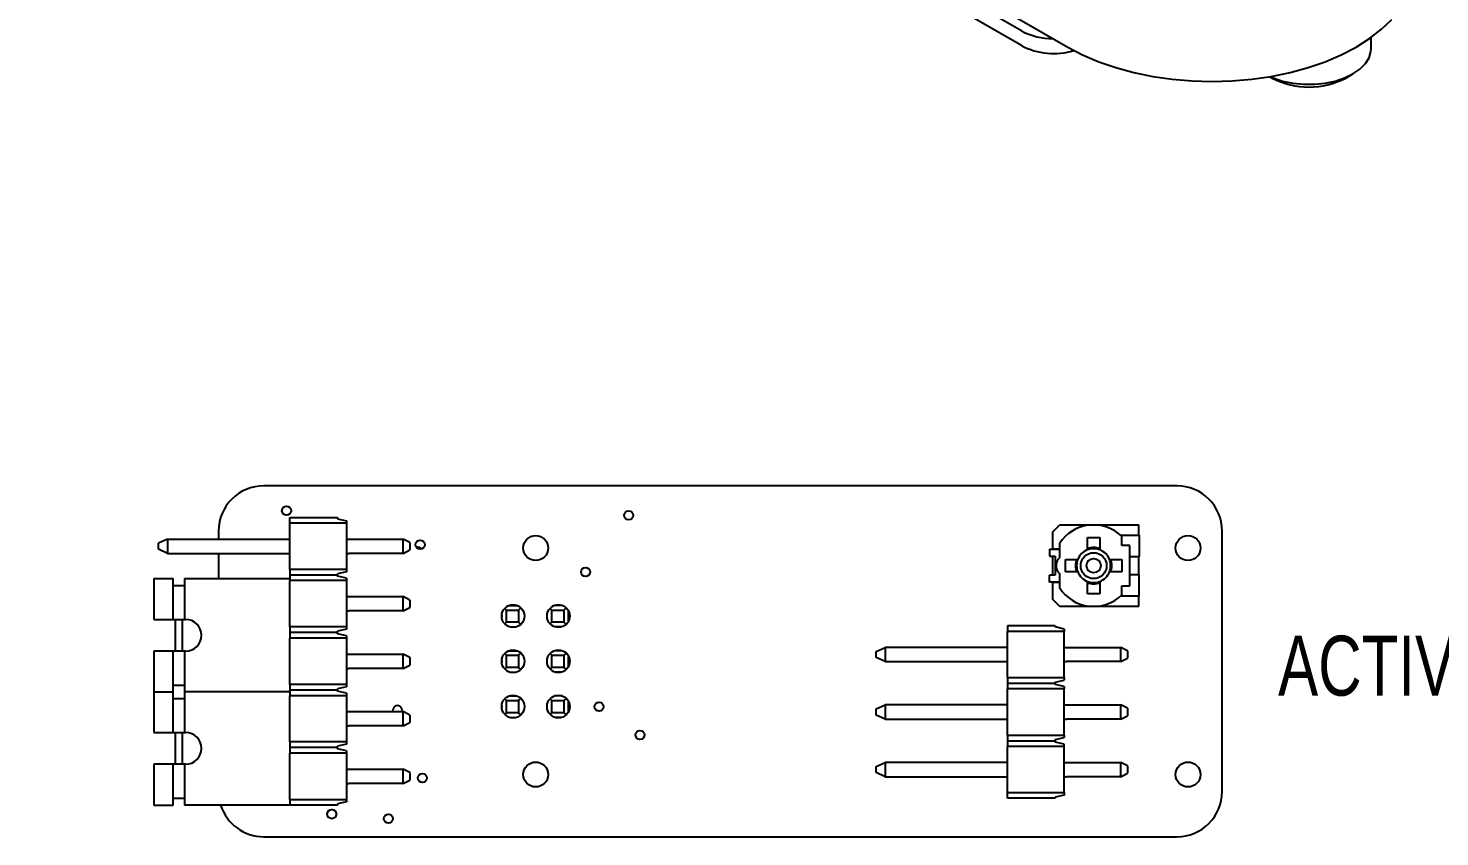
# Model space of a CAD drawing. Header units: millimetres. Extents: x 5 to 292, y 4 to 204.
# Drawn here: x 180.7 to 243, y 97.6 to 133.3 of the extents above; entities that cross this region are included whole.
import ezdxf

# ---------------------------------------------------------------- set-up
doc = ezdxf.new("R2010")
doc.units = ezdxf.units.MM
doc.layers.add('LAYER_1', color=179, linetype='Continuous')
doc.styles.add('SLDTEXTSTYLE0', font='TXT', dxfattribs={"width": 0.75})

msp = doc.modelspace()

# ---------------------------------------------------------------- linework, layer by layer
at = {"color": 7, "linetype": 'Continuous', "lineweight": 25}
for p, q in [((180.723, 159.002), (226.614, 132.51)), ((224.563, 133.226), (196.067, 149.676)), ((224.563, 132.573), (196.067, 149.023)), ((240.006, 132.448), (240.006, 132.938)), ((235.528, 131.201), (235.629, 131.142)), ((238.883, 131.142), (239.201, 131.326)), ((231.424, 113.131), (191.124, 113.131)), ((192.271, 111.733), (194.371, 111.733)), ((192.271, 111.483), (192.271, 111.733)), ((194.371, 111.733), (194.371, 111.679)), ((194.371, 111.679), (194.771, 111.59)), ((194.771, 111.59), (194.771, 111.483)), ((189.124, 111.131), (189.124, 110.778)), ((194.771, 111.483), (192.271, 111.483)), ((192.271, 109.443), (192.271, 111.483)), ((194.771, 111.483), (194.771, 109.443)), ((225.954, 111.106), (226.254, 111.406)), ((225.954, 110.356), (225.954, 111.106)), ((226.254, 111.406), (229.704, 111.406)), ((228.944, 110.956), (229.728, 110.956)), ((229.704, 111.406), (229.754, 111.406)), ((229.728, 110.956), (229.766, 110.956)), ((229.754, 110.956), (229.754, 111.406)), ((229.766, 110.956), (229.766, 110.006)), ((233.424, 99.631), (233.424, 111.131)), ((186.871, 110.778), (186.471, 110.598)), ((186.471, 110.328), (186.471, 110.598)), ((186.871, 110.148), (186.471, 110.328)), ((186.871, 110.778), (186.871, 110.148)), ((186.871, 110.778), (192.271, 110.778)), ((194.771, 110.778), (194.87, 110.778)), ((194.87, 110.778), (195.511, 110.778)), ((195.511, 110.778), (195.821, 110.778)), ((195.821, 110.778), (196.221, 110.778)), ((196.221, 110.778), (197.271, 110.778)), ((197.271, 110.148), (197.271, 110.778)), ((197.571, 110.628), (197.271, 110.778)), ((197.271, 110.148), (197.571, 110.298)), ((197.571, 110.628), (197.571, 110.298)), ((225.804, 110.336), (225.804, 110.031)), ((225.804, 110.336), (226.239, 110.336)), ((225.954, 110.356), (226.239, 110.356)), ((226.239, 110.578), (226.239, 109.958)), ((227.479, 110.856), (228.029, 110.856)), ((227.479, 110.41), (227.479, 110.856)), ((228.029, 110.856), (228.029, 110.41)), ((229.004, 110.501), (229.004, 110.901)), ((229.354, 110.501), (229.004, 110.501)), ((229.354, 108.711), (229.354, 110.501)), ((186.871, 110.148), (192.271, 110.148)), ((189.124, 110.148), (189.124, 109.033)), ((194.771, 110.148), (194.87, 110.148)), ((195.511, 110.148), (194.87, 110.148)), ((195.821, 110.148), (195.511, 110.148)), ((196.221, 110.148), (195.821, 110.148)), ((197.271, 110.148), (196.221, 110.148)), ((225.804, 110.031), (226.054, 110.031)), ((225.954, 110.026), (226.054, 110.026)), ((225.954, 109.186), (225.954, 110.026)), ((226.054, 110.031), (226.054, 110.026)), ((226.054, 110.026), (226.054, 109.186)), ((226.504, 109.331), (226.504, 109.881)), ((226.504, 109.881), (226.949, 109.881)), ((228.558, 109.881), (229.004, 109.881)), ((229.004, 109.881), (229.004, 109.331)), ((229.354, 110.006), (229.728, 110.006)), ((229.728, 110.006), (229.766, 110.006)), ((229.754, 109.206), (229.754, 110.006)), ((194.771, 109.443), (192.271, 109.443)), ((192.271, 109.443), (192.271, 109.193)), ((194.371, 109.193), (192.271, 109.193)), ((192.271, 109.193), (192.271, 109.033)), ((194.771, 109.335), (194.371, 109.246)), ((194.371, 109.193), (194.371, 109.246)), ((194.371, 109.139), (194.371, 109.193)), ((194.771, 109.05), (194.371, 109.139)), ((194.771, 109.443), (194.771, 109.335)), ((194.771, 109.05), (194.771, 108.943)), ((225.804, 108.876), (225.804, 109.181)), ((226.054, 109.181), (225.804, 109.181)), ((226.054, 109.186), (225.954, 109.186)), ((226.054, 109.186), (226.054, 109.181)), ((226.239, 109.254), (226.239, 108.634)), ((226.949, 109.331), (226.504, 109.331)), ((229.004, 109.331), (228.558, 109.331)), ((229.728, 109.206), (229.354, 109.206)), ((229.766, 109.206), (229.728, 109.206)), ((229.766, 108.256), (229.766, 109.206)), ((186.271, 109.033), (186.271, 107.233)), ((186.271, 109.033), (187.121, 109.033)), ((187.121, 107.233), (187.121, 109.033)), ((187.121, 108.733), (187.621, 108.733)), ((187.621, 109.033), (192.271, 109.033)), ((187.621, 109.033), (187.621, 107.233)), ((192.271, 109.033), (192.271, 108.943)), ((194.771, 108.943), (192.271, 108.943)), ((192.271, 106.903), (192.271, 108.943)), ((194.771, 108.943), (194.771, 106.903)), ((226.239, 108.876), (225.804, 108.876)), ((225.954, 108.106), (225.954, 108.856)), ((226.239, 108.856), (225.954, 108.856)), ((227.479, 108.356), (227.479, 108.802)), ((228.029, 108.802), (228.029, 108.356)), ((229.004, 108.711), (229.354, 108.711)), ((229.004, 108.311), (229.004, 108.711)), ((194.771, 108.238), (194.87, 108.238)), ((194.87, 108.238), (195.511, 108.238)), ((195.511, 108.238), (195.821, 108.238)), ((195.821, 108.238), (196.221, 108.238)), ((196.221, 108.238), (197.271, 108.238)), ((197.271, 107.608), (197.271, 108.238)), ((197.571, 108.088), (197.271, 108.238)), ((197.571, 108.088), (197.571, 107.758)), ((201.953, 107.851), (202.295, 107.851)), ((204.295, 107.851), (203.953, 107.851)), ((226.254, 107.806), (225.954, 108.106)), ((229.704, 107.806), (226.254, 107.806)), ((228.029, 108.356), (227.479, 108.356)), ((229.728, 108.256), (228.944, 108.256)), ((229.754, 107.806), (229.704, 107.806)), ((229.766, 108.256), (229.728, 108.256)), ((229.754, 107.806), (229.754, 108.256)), ((186.271, 107.233), (187.121, 107.233)), ((187.121, 107.233), (187.621, 107.233)), ((187.221, 105.833), (187.221, 107.233)), ((187.521, 107.233), (187.521, 105.833)), ((187.621, 107.233), (187.671, 107.233)), ((194.771, 107.608), (194.87, 107.608)), ((195.511, 107.608), (194.87, 107.608)), ((195.821, 107.608), (195.511, 107.608)), ((196.221, 107.608), (195.821, 107.608)), ((197.271, 107.608), (196.221, 107.608)), ((197.271, 107.608), (197.571, 107.758)), ((201.625, 107.416), (201.625, 107.346)), ((201.756, 107.72), (201.83, 107.646)), ((201.83, 107.646), (202.37, 107.646)), ((201.83, 107.106), (201.83, 107.646)), ((202.37, 107.646), (202.468, 107.744)), ((202.37, 107.646), (202.37, 107.106)), ((203.756, 107.72), (203.83, 107.646)), ((203.83, 107.106), (203.83, 107.646)), ((203.83, 107.646), (204.37, 107.646)), ((204.468, 107.744), (204.37, 107.646)), ((204.37, 107.646), (204.37, 107.106)), ((204.575, 107.166), (204.575, 107.596)), ((192.271, 106.903), (192.271, 106.403)), ((194.771, 106.903), (192.271, 106.903)), ((194.371, 106.653), (192.271, 106.653)), ((194.771, 106.795), (194.371, 106.706)), ((194.371, 106.653), (194.371, 106.706)), ((194.371, 106.599), (194.371, 106.653)), ((194.771, 106.51), (194.371, 106.599)), ((194.771, 106.903), (194.771, 106.795)), ((201.761, 107.037), (201.83, 107.106)), ((202.37, 107.106), (201.83, 107.106)), ((201.985, 106.901), (202.263, 106.901)), ((202.463, 107.013), (202.37, 107.106)), ((203.761, 107.037), (203.83, 107.106)), ((204.37, 107.106), (203.83, 107.106)), ((204.263, 106.901), (203.985, 106.901)), ((204.37, 107.106), (204.463, 107.013)), ((226.051, 106.951), (223.951, 106.951)), ((223.951, 106.951), (223.951, 106.701)), ((223.951, 104.661), (223.951, 106.701)), ((226.451, 106.701), (223.951, 106.701)), ((226.051, 106.951), (226.051, 106.897)), ((226.451, 106.808), (226.051, 106.897)), ((226.451, 106.808), (226.451, 106.701)), ((226.451, 104.661), (226.451, 106.701)), ((194.771, 106.403), (192.271, 106.403)), ((192.271, 104.363), (192.271, 106.403)), ((194.771, 106.51), (194.771, 106.403)), ((194.771, 106.403), (194.771, 104.363)), ((218.151, 105.816), (218.551, 105.996)), ((218.551, 105.996), (218.551, 105.366)), ((223.951, 105.996), (218.551, 105.996)), ((226.451, 105.996), (226.55, 105.996)), ((226.55, 105.996), (227.19, 105.996)), ((227.19, 105.996), (227.5, 105.996)), ((227.5, 105.996), (227.901, 105.996)), ((227.901, 105.996), (228.951, 105.996)), ((228.951, 105.366), (228.951, 105.996)), ((229.251, 105.846), (228.951, 105.996)), ((186.271, 105.833), (186.271, 104.033)), ((187.121, 105.833), (186.271, 105.833)), ((187.121, 104.033), (187.121, 105.833)), ((187.621, 105.833), (187.121, 105.833)), ((187.621, 105.833), (187.621, 104.033)), ((187.671, 105.833), (187.621, 105.833)), ((194.771, 105.698), (194.87, 105.698)), ((194.87, 105.698), (195.511, 105.698)), ((195.511, 105.698), (195.821, 105.698)), ((195.821, 105.698), (196.221, 105.698)), ((196.221, 105.698), (197.271, 105.698)), ((197.271, 105.068), (197.271, 105.698)), ((197.571, 105.548), (197.271, 105.698)), ((197.571, 105.548), (197.571, 105.218)), ((201.625, 105.416), (201.625, 105.346)), ((201.756, 105.72), (201.83, 105.646)), ((201.83, 105.106), (201.83, 105.646)), ((201.83, 105.646), (202.37, 105.646)), ((201.953, 105.851), (202.295, 105.851)), ((202.37, 105.646), (202.468, 105.744)), ((202.37, 105.646), (202.37, 105.106)), ((203.756, 105.72), (203.83, 105.646)), ((203.83, 105.106), (203.83, 105.646)), ((203.83, 105.646), (204.37, 105.646)), ((204.295, 105.851), (203.953, 105.851)), ((204.468, 105.744), (204.37, 105.646)), ((204.37, 105.646), (204.37, 105.106)), ((204.575, 105.166), (204.575, 105.596)), ((218.151, 105.546), (218.151, 105.816)), ((218.551, 105.366), (218.151, 105.546)), ((218.551, 105.366), (223.951, 105.366)), ((226.451, 105.366), (226.55, 105.366)), ((227.19, 105.366), (226.55, 105.366)), ((227.5, 105.366), (227.19, 105.366)), ((227.901, 105.366), (227.5, 105.366)), ((228.951, 105.366), (227.901, 105.366)), ((228.951, 105.366), (229.251, 105.516)), ((229.251, 105.846), (229.251, 105.516)), ((194.771, 105.068), (194.87, 105.068)), ((195.511, 105.068), (194.87, 105.068)), ((195.821, 105.068), (195.511, 105.068)), ((196.221, 105.068), (195.821, 105.068)), ((197.271, 105.068), (196.221, 105.068)), ((197.271, 105.068), (197.571, 105.218)), ((201.761, 105.037), (201.83, 105.106)), ((202.37, 105.106), (201.83, 105.106)), ((201.985, 104.901), (202.263, 104.901)), ((202.463, 105.013), (202.37, 105.106)), ((203.761, 105.037), (203.83, 105.106)), ((204.37, 105.106), (203.83, 105.106)), ((204.263, 104.901), (203.985, 104.901)), ((204.37, 105.106), (204.463, 105.013)), ((187.121, 104.333), (187.621, 104.333)), ((192.271, 104.363), (192.271, 103.863)), ((194.771, 104.363), (192.271, 104.363)), ((194.371, 104.113), (192.271, 104.113)), ((194.771, 104.255), (194.371, 104.166)), ((194.371, 104.113), (194.371, 104.166)), ((194.371, 104.059), (194.371, 104.113)), ((194.771, 103.97), (194.371, 104.059)), ((194.771, 104.363), (194.771, 104.255)), ((223.951, 104.661), (226.451, 104.661)), ((223.951, 104.661), (223.951, 104.411)), ((223.951, 104.411), (226.051, 104.411)), ((223.951, 104.411), (223.951, 104.161)), ((223.951, 102.121), (223.951, 104.161)), ((226.451, 104.161), (223.951, 104.161)), ((226.051, 104.464), (226.451, 104.553)), ((226.051, 104.464), (226.051, 104.411)), ((226.051, 104.411), (226.051, 104.357)), ((226.451, 104.268), (226.051, 104.357)), ((226.451, 104.661), (226.451, 104.553)), ((226.451, 104.268), (226.451, 104.161)), ((226.451, 102.121), (226.451, 104.161)), ((186.271, 104.033), (187.121, 104.033)), ((186.271, 104.033), (186.271, 102.233)), ((187.121, 102.233), (187.121, 104.033)), ((187.121, 103.733), (187.621, 103.733)), ((192.271, 104.033), (187.621, 104.033)), ((187.621, 104.033), (187.621, 102.233)), ((194.771, 103.863), (192.271, 103.863)), ((192.271, 101.823), (192.271, 103.863)), ((194.771, 103.97), (194.771, 103.863)), ((194.771, 103.863), (194.771, 101.823)), ((201.756, 103.72), (201.83, 103.646)), ((201.83, 103.646), (202.37, 103.646)), ((201.83, 103.106), (201.83, 103.646)), ((201.953, 103.851), (202.295, 103.851)), ((202.37, 103.646), (202.468, 103.744)), ((202.37, 103.646), (202.37, 103.106)), ((203.756, 103.72), (203.83, 103.646)), ((203.83, 103.106), (203.83, 103.646)), ((203.83, 103.646), (204.37, 103.646)), ((204.295, 103.851), (203.953, 103.851)), ((204.468, 103.744), (204.37, 103.646)), ((204.37, 103.646), (204.37, 103.106)), ((204.575, 103.166), (204.575, 103.596)), ((218.151, 103.276), (218.551, 103.456)), ((218.551, 103.456), (218.551, 102.826)), ((223.951, 103.456), (218.551, 103.456)), ((226.451, 103.456), (226.55, 103.456)), ((226.55, 103.456), (227.19, 103.456)), ((227.19, 103.456), (227.5, 103.456)), ((227.5, 103.456), (227.901, 103.456)), ((227.901, 103.456), (228.951, 103.456)), ((228.951, 102.826), (228.951, 103.456)), ((229.251, 103.306), (228.951, 103.456)), ((194.771, 103.158), (194.87, 103.158)), ((194.87, 103.158), (195.511, 103.158)), ((195.511, 103.158), (195.821, 103.158)), ((195.821, 103.158), (196.221, 103.158)), ((196.221, 103.158), (197.271, 103.158)), ((197.271, 102.528), (197.271, 103.158)), ((197.571, 103.008), (197.271, 103.158)), ((197.571, 103.008), (197.571, 102.678)), ((201.625, 103.416), (201.625, 103.346)), ((201.761, 103.037), (201.83, 103.106)), ((202.37, 103.106), (201.83, 103.106)), ((201.985, 102.901), (202.263, 102.901)), ((202.463, 103.013), (202.37, 103.106)), ((203.761, 103.037), (203.83, 103.106)), ((204.37, 103.106), (203.83, 103.106)), ((204.263, 102.901), (203.985, 102.901)), ((204.37, 103.106), (204.463, 103.013)), ((218.151, 103.006), (218.151, 103.276)), ((218.551, 102.826), (218.151, 103.006)), ((218.551, 102.826), (223.951, 102.826)), ((226.451, 102.826), (226.55, 102.826)), ((227.19, 102.826), (226.55, 102.826)), ((227.5, 102.826), (227.19, 102.826)), ((227.901, 102.826), (227.5, 102.826)), ((228.951, 102.826), (227.901, 102.826)), ((228.951, 102.826), (229.251, 102.976)), ((229.251, 103.306), (229.251, 102.976)), ((186.271, 102.233), (187.121, 102.233)), ((187.121, 102.233), (187.621, 102.233)), ((187.221, 100.833), (187.221, 102.233)), ((187.521, 102.233), (187.521, 100.833)), ((187.621, 102.233), (187.671, 102.233)), ((194.771, 102.528), (194.87, 102.528)), ((195.511, 102.528), (194.87, 102.528)), ((195.821, 102.528), (195.511, 102.528)), ((196.221, 102.528), (195.821, 102.528)), ((197.271, 102.528), (196.221, 102.528)), ((197.271, 102.528), (197.571, 102.678)), ((192.271, 101.823), (192.271, 101.323)), ((194.771, 101.823), (192.271, 101.823)), ((194.371, 101.573), (192.271, 101.573)), ((194.771, 101.715), (194.371, 101.626)), ((194.371, 101.573), (194.371, 101.626)), ((194.371, 101.519), (194.371, 101.573)), ((194.771, 101.823), (194.771, 101.715)), ((223.951, 102.121), (226.451, 102.121)), ((223.951, 102.121), (223.951, 101.871)), ((223.951, 101.871), (226.051, 101.871)), ((223.951, 101.871), (223.951, 101.621)), ((223.951, 99.581), (223.951, 101.621)), ((226.451, 101.621), (223.951, 101.621)), ((226.051, 101.924), (226.451, 102.013)), ((226.051, 101.924), (226.051, 101.871)), ((226.051, 101.871), (226.051, 101.817)), ((226.451, 101.728), (226.051, 101.817)), ((226.451, 102.121), (226.451, 102.013)), ((226.451, 101.621), (226.451, 101.728)), ((226.451, 99.581), (226.451, 101.621)), ((194.771, 101.323), (192.271, 101.323)), ((192.271, 99.283), (192.271, 101.323)), ((194.771, 101.43), (194.371, 101.519)), ((194.771, 101.43), (194.771, 101.323)), ((194.771, 101.323), (194.771, 99.283)), ((186.271, 100.833), (186.271, 99.033)), ((187.121, 100.833), (186.271, 100.833)), ((187.121, 99.033), (187.121, 100.833)), ((187.621, 100.833), (187.121, 100.833)), ((187.621, 100.833), (187.621, 99.033)), ((187.671, 100.833), (187.621, 100.833)), ((194.771, 100.618), (194.87, 100.618)), ((194.87, 100.618), (195.511, 100.618)), ((195.511, 100.618), (195.821, 100.618)), ((195.821, 100.618), (196.221, 100.618)), ((196.221, 100.618), (197.271, 100.618)), ((197.271, 99.988), (197.271, 100.618)), ((197.571, 100.468), (197.271, 100.618)), ((197.571, 100.468), (197.571, 100.138)), ((218.151, 100.736), (218.551, 100.916)), ((218.151, 100.466), (218.151, 100.736)), ((218.551, 100.286), (218.151, 100.466)), ((218.551, 100.916), (218.551, 100.286)), ((223.951, 100.916), (218.551, 100.916)), ((226.451, 100.916), (226.55, 100.916)), ((226.55, 100.916), (227.19, 100.916)), ((227.19, 100.916), (227.5, 100.916)), ((227.5, 100.916), (227.901, 100.916)), ((227.901, 100.916), (228.951, 100.916)), ((228.951, 100.286), (228.951, 100.916)), ((229.251, 100.766), (228.951, 100.916)), ((228.951, 100.286), (229.251, 100.436)), ((229.251, 100.766), (229.251, 100.436)), ((194.771, 99.988), (194.87, 99.988)), ((195.511, 99.988), (194.87, 99.988)), ((195.821, 99.988), (195.511, 99.988)), ((196.221, 99.988), (195.821, 99.988)), ((197.271, 99.988), (196.221, 99.988)), ((197.271, 99.988), (197.571, 100.138)), ((218.551, 100.286), (223.951, 100.286)), ((226.451, 100.286), (226.55, 100.286)), ((227.19, 100.286), (226.55, 100.286)), ((227.5, 100.286), (227.19, 100.286)), ((227.901, 100.286), (227.5, 100.286)), ((228.951, 100.286), (227.901, 100.286)), ((187.121, 99.333), (187.621, 99.333)), ((192.271, 99.283), (192.271, 99.033)), ((192.271, 99.283), (194.771, 99.283)), ((194.771, 99.175), (194.371, 99.086)), ((194.371, 99.086), (194.371, 99.033)), ((194.771, 99.283), (194.771, 99.175)), ((223.951, 99.581), (226.451, 99.581)), ((223.951, 99.331), (223.951, 99.581)), ((226.051, 99.331), (223.951, 99.331)), ((226.451, 99.473), (226.051, 99.384)), ((226.051, 99.384), (226.051, 99.331)), ((226.451, 99.581), (226.451, 99.473)), ((186.271, 99.033), (187.121, 99.033)), ((192.271, 99.033), (187.621, 99.033)), ((194.371, 99.033), (192.271, 99.033)), ((194.146, 98.83), (194.121, 98.831)), ((191.124, 97.631), (231.424, 97.631))]:
    msp.add_line(p, q, dxfattribs=at)
at = {"color": 7, "linetype": 'Continuous', "lineweight": 25, "flags": 128}
for points in [[(226.614, 132.51), (227.268, 132.167), (227.978, 131.864), (228.735, 131.601), (229.534, 131.383), (230.365, 131.212), (231.222, 131.088), (232.096, 131.013), (232.978, 130.988), (233.86, 131.013), (234.734, 131.088), (235.591, 131.212), (236.422, 131.383), (237.221, 131.601), (237.978, 131.864), (238.687, 132.167), (239.342, 132.51), (239.935, 132.887), (240.461, 133.297), (240.915, 133.734)], [(235.548, 131.204), (235.679, 131.148), (236.094, 131.009), (236.544, 130.915), (237.016, 130.867), (237.496, 130.867), (237.968, 130.915), (238.418, 131.009), (238.833, 131.148), (239.2, 131.326), (239.509, 131.538), (239.748, 131.777), (239.912, 132.037), (239.995, 132.31), (240.006, 132.448)]]:
    msp.add_lwpolyline(points, dxfattribs=at)
at = {"color": 7, "linetype": 'Continuous', "lineweight": 25}
for centre, radius in [((192.124, 112.031), 0.2), ((207.224, 111.831), 0.2), ((203.124, 110.381), 0.55), ((231.924, 110.381), 0.55), ((198.024, 110.531), 0.2), ((227.754, 109.606), 0.572), ((227.754, 109.606), 0.318), ((205.324, 109.331), 0.2), ((202.124, 107.381), 0.5), ((204.124, 107.381), 0.5), ((202.124, 105.381), 0.5), ((204.124, 105.381), 0.5), ((202.124, 103.381), 0.5), ((204.124, 103.381), 0.5), ((205.924, 103.381), 0.2), ((207.724, 102.131), 0.2), ((198.124, 100.231), 0.2), ((203.124, 100.381), 0.55), ((231.924, 100.381), 0.55), ((194.124, 98.631), 0.2), ((196.624, 98.431), 0.2)]:
    msp.add_circle(centre, radius, dxfattribs=at)
for centre, radius, start, end in [((225.918, 135.768), 2.881, 241.94768, 270.81967), ((225.986, 135.328), 3.101, 242.68922, 286.84192), ((237.256, 134.248), 3.506, 242.36004, 297.63998), ((191.124, 111.131), 2, 90, 180), ((231.424, 111.131), 2, 0, 90), ((227.754, 109.606), 1.8, 46.01704, 147.30525), ((197.914, 110.226), 0.2, 34.33, 106.08369), ((227.754, 109.606), 0.75, 111.51019, 158.48981), ((227.754, 109.606), 0.8, 69.89449, 110.10551), ((227.754, 109.606), 0.75, 68.48981, 111.51019), ((227.754, 109.606), 0.75, 21.51019, 68.48981), ((226.594, 109.606), 0.5, 135.20376, 224.79624), ((227.754, 109.606), 0.8, 159.89449, 200.10551), ((227.754, 109.606), 0.75, 158.48981, 201.51019), ((227.754, 109.606), 0.75, 338.48981, 21.51019), ((227.754, 109.606), 0.8, 339.89449, 20.10551), ((227.754, 109.606), 0.75, 201.51019, 248.48981), ((227.754, 109.606), 0.75, 291.51019, 338.48981), ((227.754, 109.606), 1.8, 212.69475, 313.98296), ((227.754, 109.606), 0.75, 248.48981, 291.51019), ((227.754, 109.606), 0.8, 249.89449, 290.10551), ((187.671, 106.533), 0.7, 270, 90), ((197.024, 103.231), 0.2, 338.46486, 201.53514), ((187.671, 101.533), 0.7, 270, 90), ((231.424, 99.631), 2, 270, 0), ((191.124, 99.631), 2, 197.40999, 270)]:
    msp.add_arc(centre, radius, start, end, dxfattribs=at)
for points, knots in [([(227.479, 110.304), (227.479, 110.305), (227.479, 110.307), (227.479, 110.324), (227.479, 110.348), (227.479, 110.379), (227.479, 110.4), (227.479, 110.41)], [0, 0, 0, 0, 0.197675, 0.395123, 0.598861, 0.815868, 1, 1, 1, 1]), ([(228.029, 110.41), (228.029, 110.398), (228.029, 110.373), (228.029, 110.339), (228.029, 110.315), (228.029, 110.305), (228.029, 110.304), (228.029, 110.304)], [0, 0, 0, 0, 0.231761, 0.463662, 0.690366, 0.903316, 1, 1, 1, 1]), ([(226.949, 109.881), (226.962, 109.881), (226.987, 109.881), (227.02, 109.881), (227.044, 109.881), (227.055, 109.881), (227.056, 109.881), (227.056, 109.881)], [0, 0, 0, 0, 0.23174, 0.46366, 0.690358, 0.903315, 1, 1, 1, 1]), ([(228.452, 109.881), (228.453, 109.881), (228.455, 109.881), (228.471, 109.881), (228.496, 109.881), (228.526, 109.881), (228.548, 109.881), (228.558, 109.881)], [0, 0, 0, 0, 0.197675, 0.395124, 0.59887, 0.815868, 1, 1, 1, 1]), ([(227.056, 109.331), (227.055, 109.331), (227.053, 109.331), (227.036, 109.331), (227.011, 109.331), (226.981, 109.331), (226.959, 109.331), (226.949, 109.331)], [0, 0, 0, 0, 0.197681, 0.39512, 0.598867, 0.815867, 1, 1, 1, 1]), ([(228.558, 109.331), (228.546, 109.331), (228.52, 109.331), (228.487, 109.331), (228.463, 109.331), (228.453, 109.331), (228.452, 109.331), (228.452, 109.331)], [0, 0, 0, 0, 0.231761, 0.463658, 0.690369, 0.903315, 1, 1, 1, 1]), ([(227.479, 108.802), (227.479, 108.814), (227.479, 108.839), (227.479, 108.872), (227.479, 108.896), (227.479, 108.907), (227.479, 108.908), (227.479, 108.908)], [0, 0, 0, 0, 0.231761, 0.463662, 0.690366, 0.903316, 1, 1, 1, 1]), ([(228.029, 108.908), (228.029, 108.907), (228.029, 108.905), (228.029, 108.888), (228.029, 108.863), (228.029, 108.833), (228.029, 108.812), (228.029, 108.802)], [0, 0, 0, 0, 0.197675, 0.395123, 0.598861, 0.815868, 1, 1, 1, 1])]:
    msp.add_open_spline(points, degree=3, knots=knots, dxfattribs=at)

# ---------------------------------------------------------------- texts
at = {"layer": 'LAYER_1', "insert": (235.896, 106.512), "char_height": 2.6458, "attachment_point": 1, "style": 'SLDTEXTSTYLE0'}
msp.add_mtext('ACTIVE', dxfattribs=at)

doc.saveas('drawing.dxf')
